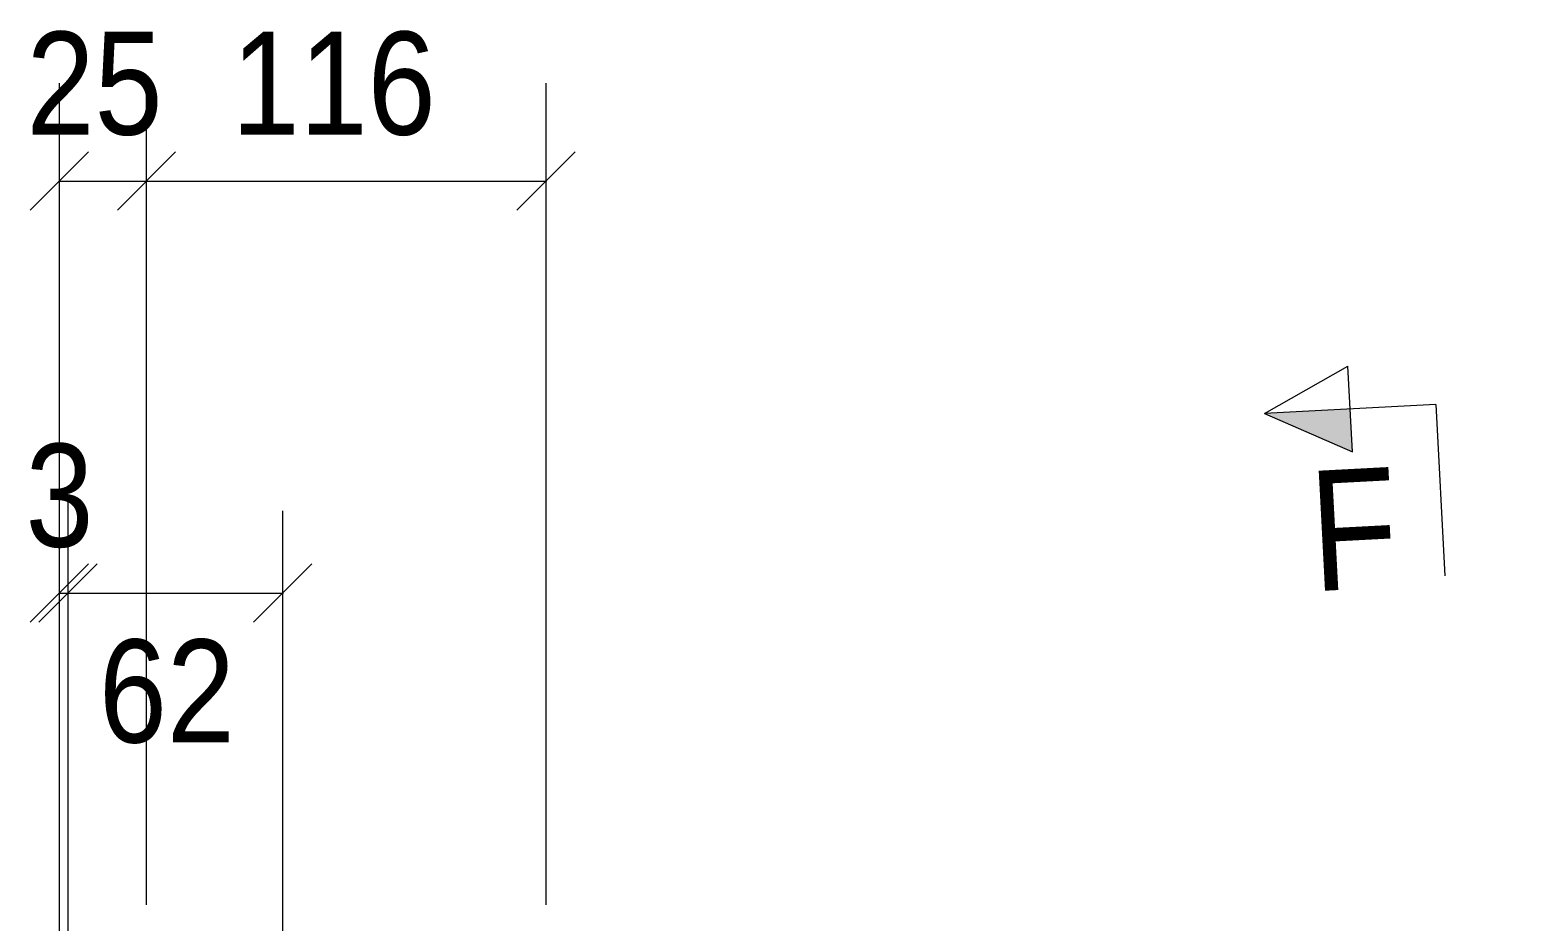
# Model space of a CAD drawing. Header units: millimetres. Extents: x 2 to 579, y 1 to 825.
# Drawn here: x 75.34 to 119.24, y 667.51 to 693.48 of the extents above; entities that cross this region are included whole.
import ezdxf

# ---------------------------------------------------------------- set-up
doc = ezdxf.new("R2010")
doc.units = ezdxf.units.MM
doc.linetypes.add('XKITLINE00', pattern=[0])
doc.layers.add('Dimensions', color=7, linetype='Continuous', lineweight=0)
doc.layers.add('Section', color=6, linetype='Continuous', lineweight=0)
doc.styles.add('ARIAL', font='ARIAL.TTF')

# ---------------------------------------------------------------- blocks, each defined once
blk = doc.blocks.new('*A267')
at = {"layer": 'Section'}
for points in [[(113.84, 681.205), (111.278, 682.322), (113.775, 682.453)], [(116.742, 626.05), (114.246, 625.918), (116.677, 627.298)]]:
    blk.add_hatch(color=3, dxfattribs=at).paths.add_polyline_path(points, flags=17)
at = {"layer": 'Section', "color": 3, "linetype": 'XKITLINE00', "lineweight": 0}
for p, q in [((111.278, 682.322), (113.709, 683.701)), ((113.84, 681.205), (113.709, 683.701)), ((111.278, 682.322), (113.84, 681.205)), ((114.246, 625.918), (116.677, 627.298)), ((116.677, 627.298), (116.808, 624.801)), ((116.808, 624.801), (114.246, 625.918))]:
    blk.add_line(p, q, dxfattribs=at)
at = {"layer": 'Section', "color": 1, "linetype": 'XKITLINE00', "lineweight": 0}
for p, q in [((116.271, 682.584), (111.278, 682.322)), ((116.271, 682.584), (116.534, 677.591)), ((119.239, 626.181), (118.976, 631.174)), ((119.239, 626.181), (114.246, 625.918))]:
    blk.add_line(p, q, dxfattribs=at)
at = {"layer": 'Section', "color": 7, "style": 'ARIAL', "width": 0.85}
for p in [(112.702, 677.139), (115.302, 627.726)]:
    blk.add_text('F', height=3.5, rotation=3.0138, dxfattribs=at).set_placement(p)
blk = doc.blocks.new('*A271')
at = {"layer": 'Dimensions', "color": 7, "linetype": 'XKITLINE00', "lineweight": 0}
for p, q in [((76.197, 650.238), (76.197, 691.937)), ((78.731, 668.014), (78.731, 691.937)), ((77.045, 689.936), (75.348, 688.239)), ((79.58, 689.936), (77.883, 688.239)), ((76.197, 689.087), (78.731, 689.087))]:
    blk.add_line(p, q, dxfattribs=at)
at = {"layer": 'Dimensions', "color": 3}
for p in [(76.197, 689.087), (78.731, 689.087)]:
    blk.add_point(p, dxfattribs=at)
at = {"layer": 'Dimensions', "color": 3, "style": 'ARIAL', "width": 0.85}
blk.add_text('25', height=3, dxfattribs=at).set_placement((75.239, 690.437))
blk = doc.blocks.new('*A272')
at = {"layer": 'Dimensions', "color": 7, "linetype": 'XKITLINE00', "lineweight": 0}
for p, q in [((78.731, 668.014), (78.731, 691.937)), ((90.363, 668.014), (90.363, 691.937)), ((79.58, 689.936), (77.883, 688.239)), ((91.212, 689.936), (89.515, 688.239)), ((78.731, 689.087), (90.363, 689.087))]:
    blk.add_line(p, q, dxfattribs=at)
at = {"layer": 'Dimensions', "color": 3}
for p in [(78.731, 689.087), (90.363, 689.087)]:
    blk.add_point(p, dxfattribs=at)
at = {"layer": 'Dimensions', "color": 3, "style": 'ARIAL', "width": 0.85}
blk.add_text('116', height=3, dxfattribs=at).set_placement((81.21, 690.437))
blk = doc.blocks.new('*A273')
at = {"layer": 'Dimensions', "color": 7, "linetype": 'XKITLINE00', "lineweight": 0}
for p, q in [((76.197, 650.238), (76.197, 679.937)), ((76.447, 634.738), (76.447, 679.937)), ((77.045, 677.936), (75.348, 676.239)), ((77.295, 677.936), (75.598, 676.239)), ((76.197, 677.087), (76.447, 677.087))]:
    blk.add_line(p, q, dxfattribs=at)
at = {"layer": 'Dimensions', "color": 3}
for p in [(76.197, 677.087), (76.447, 677.087)]:
    blk.add_point(p, dxfattribs=at)
at = {"layer": 'Dimensions', "color": 3, "style": 'ARIAL', "width": 0.85}
blk.add_text('3', height=3, dxfattribs=at).set_placement((75.209, 678.437))
blk = doc.blocks.new('*A274')
at = {"layer": 'Dimensions', "color": 7, "linetype": 'XKITLINE00', "lineweight": 0}
for p, q in [((76.447, 634.738), (76.447, 679.487)), ((82.697, 635.238), (82.697, 679.487)), ((77.295, 677.936), (75.598, 676.239)), ((83.545, 677.936), (81.848, 676.239)), ((76.447, 677.087), (82.697, 677.087))]:
    blk.add_line(p, q, dxfattribs=at)
at = {"layer": 'Dimensions', "color": 3}
for p in [(76.447, 677.087), (82.697, 677.087)]:
    blk.add_point(p, dxfattribs=at)
at = {"layer": 'Dimensions', "color": 3, "style": 'ARIAL', "width": 0.85}
blk.add_text('62', height=3, dxfattribs=at).set_placement((77.346, 672.737))

msp = doc.modelspace()

# ---------------------------------------------------------------- block references
at = {"lineweight": 0}
for name in ['*A271', '*A272', '*A267', '*A273', '*A274']:
    msp.add_blockref(name, (0, 0), dxfattribs=at)

doc.saveas('drawing.dxf')
